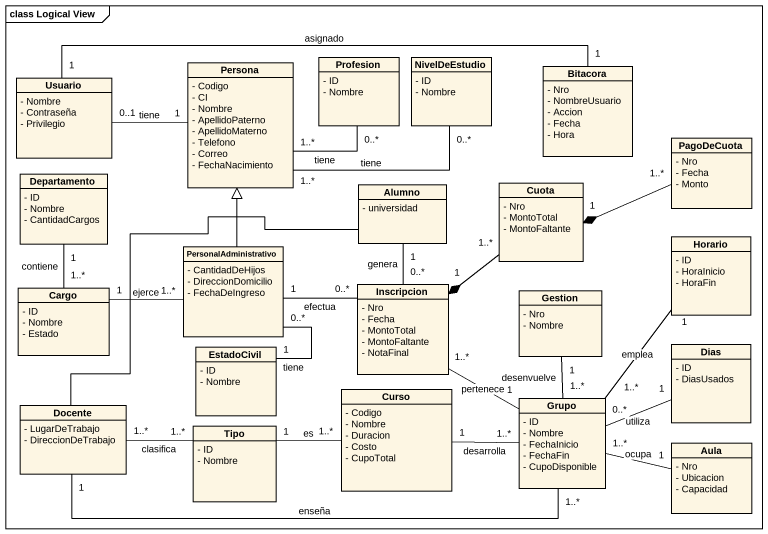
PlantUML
@startuml
mainframe class Logical View
hide circle
hide empty members
skinparam classAttributeIconSize 0
class Usuario {
  - Nombre
  - Contraseña
  - Privilegio
}
class Persona {
  - Codigo
  - CI
  - Nombre
  - ApellidoPaterno
  - ApellidoMaterno
  - Telefono
  - Correo
  - FechaNacimiento
}
class Profesion {
  - ID
  - Nombre
}
class NivelDeEstudio {
  - ID
  - Nombre
}
class Bitacora {
  - Nro
  - NombreUsuario
  - Accion
  - Fecha
  - Hora
}
class PagoDeCuota {
  - Nro
  - Fecha
  - Monto
}
class Departamento {
  - ID
  - Nombre
  - CantidadCargos
}
class Alumno {
  - universidad
}
class Cuota {
  - Nro
  - MontoTotal
  - MontoFaltante
}
class PersonalAdministrativo {
  - CantidadDeHijos
  - DireccionDomicilio
  - FechaDeIngreso
}
class Horario {
  - ID
  - HoraInicio
  - HoraFin
}
class Cargo {
  - ID
  - Nombre
  - Estado
}
class Inscripcion {
  - Nro
  - Fecha
  - MontoTotal
  - MontoFaltante
  - NotaFinal
}
class Gestion {
  - Nro
  - Nombre
}
class EstadoCivil {
  - ID
  - Nombre
}
class Dias {
  - ID
  - DiasUsados
}
class Docente {
  - LugarDeTrabajo
  - DireccionDeTrabajo
}
class Curso {
  - Codigo
  - Nombre
  - Duracion
  - Costo
  - CupoTotal
}
class Grupo {
  - ID
  - Nombre
  - FechaInicio
  - FechaFin
  - CupoDisponible
}
class Tipo {
  - ID
  - Nombre
}
class Aula {
  - Nro
  - Ubicacion
  - Capacidad
}
Usuario "0..1" -right- "1" Persona : tiene
Usuario "1" -right- "1" Bitacora : asignado
Persona "1..*" -right- "0..*" Profesion : tiene
Persona "1..*" -right- "0..*" NivelDeEstudio : tiene
PagoDeCuota "1..*" -left-* "1" Cuota
Departamento "1" -- "1..*" Cargo : contiene
Alumno -left-|> Persona
Alumno "1" -- "0..*" Inscripcion : genera
Cuota "1..*" --* "1" Inscripcion
PersonalAdministrativo -up-|> Persona
PersonalAdministrativo "1..*" -left- "1" Cargo : ejerce
PersonalAdministrativo "1" -right- "0..*" Inscripcion : efectua
PersonalAdministrativo "0..*" -- "1" EstadoCivil : tiene
Inscripcion "1..*" -- "1" Grupo : pertenece
Gestion "1" -- "1..*" Grupo : desenvuelve
Docente -up-|> Persona
Docente "1" -right- "1..*" Grupo : enseña
Docente "1..*" -right- "1..*" Tipo : clasifica
Curso "1..*" -left- "1" Tipo : es
Grupo "1..*" -up- "1" Horario : emplea
Grupo "0..*" -right- "1" Dias : utiliza
Grupo "1..*" -left- "1" Curso : desarrolla
Grupo "1..*" -right- "1" Aula : ocupa
@enduml
